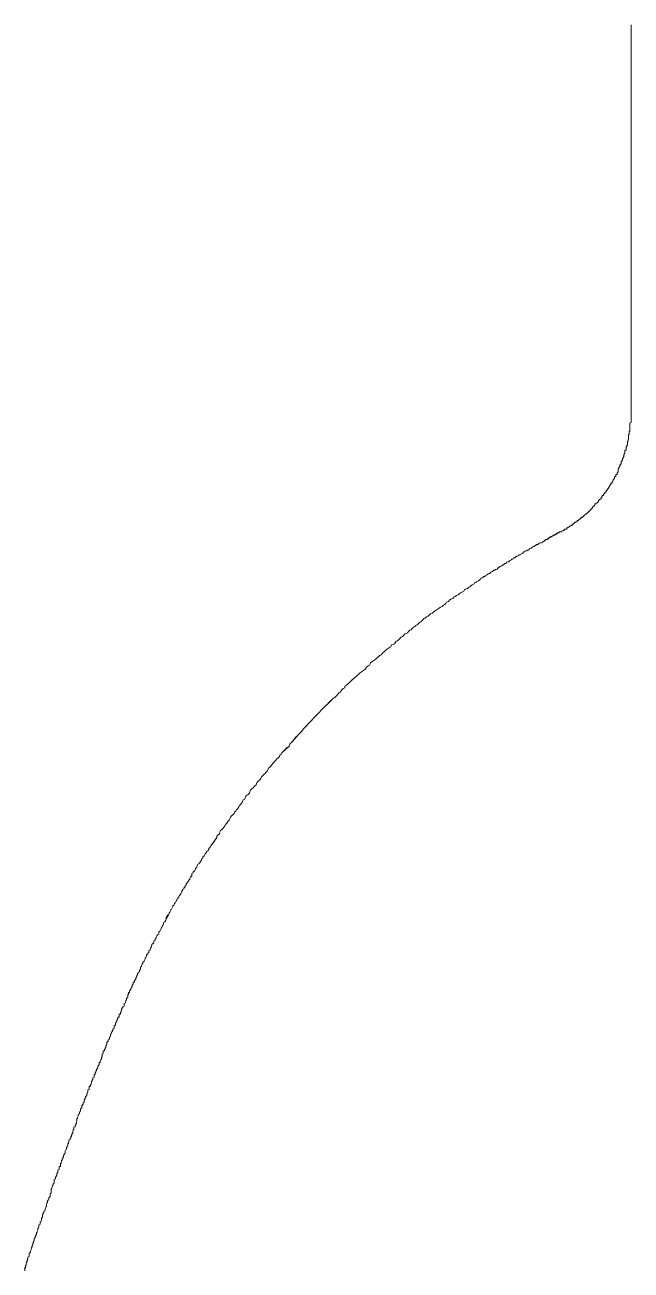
# Model space of a CAD drawing. Header units: millimetres. Extents: x 5194 to 16594, y 329 to 7592.
# Drawn here: x 10756.64 to 10778.9, y 3994.46 to 4040.18 of the extents above; entities that cross this region are included whole.
import ezdxf

# ---------------------------------------------------------------- set-up
doc = ezdxf.new("R2010")
doc.units = ezdxf.units.MM
doc.header["$MEASUREMENT"] = 0
doc.layers.add('PDF_Geometry', color=7, linetype='Continuous', true_color=0x231f20)

msp = doc.modelspace()

# ---------------------------------------------------------------- linework, layer by layer
at = {"layer": 'PDF_Geometry', "color": 0, "lineweight": 9}
for p, q in [((10778.898, 4025.941), (10778.898, 4040.177)), ((10778.898, 4025.918), (10778.898, 4025.941)), ((10778.853, 4025.244), (10778.83, 4025.244)), ((10778.83, 4025.244), (10778.83, 4025.221)), ((10778.83, 4025.221), (10778.83, 4025.199)), ((10778.83, 4025.199), (10778.83, 4025.176)), ((10778.898, 4025.581), (10778.853, 4025.559)), ((10778.853, 4025.559), (10778.853, 4025.536)), ((10778.853, 4025.266), (10778.853, 4025.244)), ((10778.898, 4025.604), (10778.898, 4025.581)), ((10778.763, 4024.749), (10778.74, 4024.749)), ((10778.74, 4024.749), (10778.74, 4024.726)), ((10778.785, 4024.906), (10778.763, 4024.884)), ((10778.763, 4024.884), (10778.763, 4024.861)), ((10778.763, 4024.861), (10778.763, 4024.839)), ((10778.763, 4024.839), (10778.763, 4024.816)), ((10778.763, 4024.816), (10778.763, 4024.794)), ((10778.763, 4024.794), (10778.763, 4024.771)), ((10778.763, 4024.771), (10778.763, 4024.749)), ((10778.808, 4024.951), (10778.785, 4024.951)), ((10778.785, 4024.951), (10778.785, 4024.929)), ((10778.785, 4024.929), (10778.785, 4024.906)), ((10778.83, 4025.154), (10778.808, 4025.131)), ((10778.808, 4025.131), (10778.808, 4025.109)), ((10778.808, 4025.109), (10778.808, 4025.086)), ((10778.808, 4025.086), (10778.808, 4025.064)), ((10778.808, 4025.064), (10778.808, 4025.041)), ((10778.808, 4025.041), (10778.808, 4025.019)), ((10778.808, 4025.019), (10778.808, 4024.996)), ((10778.808, 4024.996), (10778.808, 4024.974)), ((10778.808, 4024.974), (10778.808, 4024.951)), ((10778.83, 4025.176), (10778.83, 4025.154)), ((10778.628, 4024.322), (10778.605, 4024.322)), ((10778.605, 4024.322), (10778.605, 4024.299)), ((10778.605, 4024.299), (10778.605, 4024.277)), ((10778.65, 4024.412), (10778.628, 4024.412)), ((10778.628, 4024.412), (10778.628, 4024.389)), ((10778.628, 4024.389), (10778.628, 4024.367)), ((10778.628, 4024.367), (10778.628, 4024.344)), ((10778.628, 4024.344), (10778.628, 4024.322)), ((10778.673, 4024.457), (10778.65, 4024.457)), ((10778.65, 4024.457), (10778.65, 4024.434)), ((10778.65, 4024.434), (10778.65, 4024.412)), ((10778.718, 4024.569), (10778.673, 4024.569)), ((10778.673, 4024.569), (10778.673, 4024.547)), ((10778.673, 4024.547), (10778.673, 4024.524)), ((10778.673, 4024.524), (10778.673, 4024.502)), ((10778.673, 4024.502), (10778.673, 4024.479)), ((10778.673, 4024.479), (10778.673, 4024.457)), ((10778.74, 4024.681), (10778.718, 4024.681)), ((10778.718, 4024.681), (10778.718, 4024.659)), ((10778.718, 4024.659), (10778.718, 4024.637)), ((10778.718, 4024.637), (10778.718, 4024.614)), ((10778.718, 4024.614), (10778.718, 4024.592)), ((10778.718, 4024.592), (10778.718, 4024.569)), ((10778.74, 4024.726), (10778.74, 4024.704)), ((10778.74, 4024.704), (10778.74, 4024.681)), ((10778.448, 4023.894), (10778.425, 4023.872)), ((10778.425, 4023.872), (10778.425, 4023.849)), ((10778.425, 4023.849), (10778.425, 4023.827)), ((10778.47, 4023.939), (10778.448, 4023.939)), ((10778.448, 4023.939), (10778.448, 4023.917)), ((10778.448, 4023.917), (10778.448, 4023.894)), ((10778.493, 4023.984), (10778.47, 4023.984)), ((10778.47, 4023.984), (10778.47, 4023.962)), ((10778.47, 4023.962), (10778.47, 4023.939)), ((10778.538, 4024.052), (10778.493, 4024.052)), ((10778.493, 4024.052), (10778.493, 4024.029)), ((10778.493, 4024.029), (10778.493, 4024.007)), ((10778.493, 4024.007), (10778.493, 4023.984)), ((10778.56, 4024.142), (10778.538, 4024.142)), ((10778.538, 4024.142), (10778.538, 4024.119)), ((10778.538, 4024.119), (10778.538, 4024.097)), ((10778.538, 4024.097), (10778.538, 4024.074)), ((10778.538, 4024.074), (10778.538, 4024.052)), ((10778.583, 4024.187), (10778.56, 4024.187)), ((10778.56, 4024.187), (10778.56, 4024.164)), ((10778.56, 4024.164), (10778.56, 4024.142)), ((10778.605, 4024.254), (10778.583, 4024.254)), ((10778.583, 4024.254), (10778.583, 4024.232)), ((10778.583, 4024.232), (10778.583, 4024.209)), ((10778.583, 4024.209), (10778.583, 4024.187)), ((10778.605, 4024.277), (10778.605, 4024.254)), ((10778.223, 4023.422), (10778.2, 4023.4)), ((10778.2, 4023.4), (10778.2, 4023.377)), ((10778.2, 4023.377), (10778.2, 4023.355)), ((10778.245, 4023.445), (10778.223, 4023.445)), ((10778.223, 4023.445), (10778.223, 4023.422)), ((10778.268, 4023.49), (10778.245, 4023.49)), ((10778.245, 4023.49), (10778.245, 4023.467)), ((10778.245, 4023.467), (10778.245, 4023.445)), ((10778.29, 4023.512), (10778.268, 4023.512)), ((10778.268, 4023.512), (10778.268, 4023.49)), ((10778.313, 4023.58), (10778.29, 4023.58)), ((10778.29, 4023.58), (10778.29, 4023.557)), ((10778.29, 4023.557), (10778.29, 4023.535)), ((10778.29, 4023.535), (10778.29, 4023.512)), ((10778.335, 4023.602), (10778.313, 4023.602)), ((10778.313, 4023.602), (10778.313, 4023.58)), ((10778.38, 4023.669), (10778.335, 4023.669)), ((10778.335, 4023.669), (10778.335, 4023.647)), ((10778.335, 4023.647), (10778.335, 4023.624)), ((10778.335, 4023.624), (10778.335, 4023.602)), ((10778.403, 4023.737), (10778.38, 4023.714)), ((10778.38, 4023.714), (10778.38, 4023.692)), ((10778.38, 4023.692), (10778.38, 4023.669)), ((10778.425, 4023.759), (10778.403, 4023.759)), ((10778.403, 4023.759), (10778.403, 4023.737)), ((10778.425, 4023.827), (10778.425, 4023.804)), ((10778.425, 4023.804), (10778.425, 4023.782)), ((10778.425, 4023.782), (10778.425, 4023.759)), ((10777.908, 4022.95), (10777.886, 4022.95)), ((10777.886, 4022.95), (10777.886, 4022.927)), ((10777.886, 4022.927), (10777.886, 4022.905)), ((10777.931, 4022.972), (10777.908, 4022.972)), ((10777.908, 4022.972), (10777.908, 4022.95)), ((10777.976, 4023.017), (10777.931, 4023.017)), ((10777.931, 4023.017), (10777.931, 4022.995)), ((10777.931, 4022.995), (10777.931, 4022.972)), ((10778.021, 4023.085), (10777.976, 4023.085)), ((10777.976, 4023.085), (10777.976, 4023.062)), ((10777.976, 4023.062), (10777.976, 4023.04)), ((10777.976, 4023.04), (10777.976, 4023.017)), ((10778.043, 4023.13), (10778.021, 4023.13)), ((10778.021, 4023.13), (10778.021, 4023.107)), ((10778.021, 4023.107), (10778.021, 4023.085)), ((10778.066, 4023.152), (10778.043, 4023.152)), ((10778.043, 4023.152), (10778.043, 4023.13)), ((10778.088, 4023.22), (10778.066, 4023.197)), ((10778.066, 4023.197), (10778.066, 4023.175)), ((10778.066, 4023.175), (10778.066, 4023.152)), ((10778.11, 4023.22), (10778.088, 4023.22)), ((10778.133, 4023.265), (10778.11, 4023.265)), ((10778.11, 4023.265), (10778.11, 4023.242)), ((10778.11, 4023.242), (10778.11, 4023.22)), ((10778.155, 4023.287), (10778.133, 4023.287)), ((10778.133, 4023.287), (10778.133, 4023.265)), ((10778.2, 4023.355), (10778.155, 4023.355)), ((10778.155, 4023.355), (10778.155, 4023.332)), ((10778.155, 4023.332), (10778.155, 4023.31)), ((10778.155, 4023.31), (10778.155, 4023.287)), ((10777.503, 4022.478), (10777.481, 4022.478)), ((10777.481, 4022.478), (10777.481, 4022.455)), ((10777.526, 4022.5), (10777.503, 4022.5)), ((10777.503, 4022.5), (10777.503, 4022.478)), ((10777.548, 4022.523), (10777.526, 4022.523)), ((10777.526, 4022.523), (10777.526, 4022.5)), ((10777.571, 4022.545), (10777.548, 4022.545)), ((10777.548, 4022.545), (10777.548, 4022.523)), ((10777.616, 4022.59), (10777.571, 4022.59)), ((10777.571, 4022.59), (10777.571, 4022.567)), ((10777.571, 4022.567), (10777.571, 4022.545)), ((10777.638, 4022.635), (10777.616, 4022.612)), ((10777.616, 4022.612), (10777.616, 4022.59)), ((10777.661, 4022.635), (10777.638, 4022.635)), ((10777.683, 4022.657), (10777.661, 4022.657)), ((10777.661, 4022.657), (10777.661, 4022.635)), ((10777.706, 4022.68), (10777.683, 4022.68)), ((10777.683, 4022.68), (10777.683, 4022.657)), ((10777.728, 4022.725), (10777.706, 4022.725)), ((10777.706, 4022.725), (10777.706, 4022.702)), ((10777.706, 4022.702), (10777.706, 4022.68)), ((10777.751, 4022.747), (10777.728, 4022.747)), ((10777.728, 4022.747), (10777.728, 4022.725)), ((10777.796, 4022.77), (10777.751, 4022.77)), ((10777.751, 4022.77), (10777.751, 4022.747)), ((10777.841, 4022.837), (10777.796, 4022.837)), ((10777.796, 4022.837), (10777.796, 4022.815)), ((10777.796, 4022.815), (10777.796, 4022.792)), ((10777.796, 4022.792), (10777.796, 4022.77)), ((10777.863, 4022.905), (10777.841, 4022.905)), ((10777.841, 4022.905), (10777.841, 4022.882)), ((10777.841, 4022.882), (10777.841, 4022.86)), ((10777.841, 4022.86), (10777.841, 4022.837)), ((10777.886, 4022.905), (10777.863, 4022.905)), ((10776.986, 4022.005), (10776.964, 4022.005)), ((10776.964, 4022.005), (10776.964, 4021.983)), ((10777.009, 4022.028), (10776.986, 4022.028)), ((10776.986, 4022.028), (10776.986, 4022.005)), ((10777.031, 4022.028), (10777.009, 4022.028)), ((10777.053, 4022.05), (10777.031, 4022.05)), ((10777.031, 4022.05), (10777.031, 4022.028)), ((10777.098, 4022.095), (10777.053, 4022.095)), ((10777.053, 4022.095), (10777.053, 4022.073)), ((10777.053, 4022.073), (10777.053, 4022.05)), ((10777.121, 4022.118), (10777.098, 4022.095)), ((10777.143, 4022.118), (10777.121, 4022.118)), ((10777.166, 4022.14), (10777.143, 4022.14)), ((10777.143, 4022.14), (10777.143, 4022.118)), ((10777.188, 4022.163), (10777.166, 4022.163)), ((10777.166, 4022.163), (10777.166, 4022.14)), ((10777.211, 4022.185), (10777.188, 4022.185)), ((10777.188, 4022.185), (10777.188, 4022.163)), ((10777.233, 4022.208), (10777.211, 4022.185)), ((10777.278, 4022.23), (10777.233, 4022.23)), ((10777.233, 4022.23), (10777.233, 4022.208)), ((10777.301, 4022.253), (10777.278, 4022.253)), ((10777.278, 4022.253), (10777.278, 4022.23)), ((10777.323, 4022.275), (10777.301, 4022.275)), ((10777.301, 4022.275), (10777.301, 4022.253)), ((10777.346, 4022.298), (10777.323, 4022.298)), ((10777.323, 4022.298), (10777.323, 4022.275)), ((10777.368, 4022.32), (10777.346, 4022.32)), ((10777.346, 4022.32), (10777.346, 4022.298)), ((10777.391, 4022.343), (10777.368, 4022.343)), ((10777.368, 4022.343), (10777.368, 4022.32)), ((10777.413, 4022.365), (10777.391, 4022.365)), ((10777.391, 4022.365), (10777.391, 4022.343)), ((10777.458, 4022.41), (10777.413, 4022.41)), ((10777.413, 4022.41), (10777.413, 4022.388)), ((10777.413, 4022.388), (10777.413, 4022.365)), ((10777.481, 4022.433), (10777.458, 4022.433)), ((10777.458, 4022.433), (10777.458, 4022.41)), ((10777.481, 4022.455), (10777.481, 4022.433)), ((10776.26, 4021.549), (10776.215, 4021.526)), ((10776.26, 4021.549), (10776.26, 4021.571)), ((10776.26, 4021.571), (10776.282, 4021.571)), ((10776.305, 4021.571), (10776.26, 4021.571)), ((10776.26, 4021.571), (10776.26, 4021.549)), ((10776.26, 4021.526), (10776.26, 4021.549)), ((10776.282, 4021.571), (10776.305, 4021.571)), ((10776.305, 4021.571), (10776.35, 4021.571)), ((10776.35, 4021.571), (10776.305, 4021.571)), ((10776.379, 4021.6), (10776.356, 4021.6)), ((10776.401, 4021.6), (10776.379, 4021.6)), ((10776.424, 4021.623), (10776.401, 4021.623)), ((10776.401, 4021.623), (10776.401, 4021.6)), ((10776.446, 4021.623), (10776.424, 4021.623)), ((10776.469, 4021.668), (10776.446, 4021.668)), ((10776.446, 4021.668), (10776.446, 4021.645)), ((10776.446, 4021.645), (10776.446, 4021.623)), ((10776.491, 4021.668), (10776.469, 4021.668)), ((10776.536, 4021.668), (10776.491, 4021.668)), ((10776.559, 4021.713), (10776.536, 4021.713)), ((10776.536, 4021.713), (10776.536, 4021.69)), ((10776.536, 4021.69), (10776.536, 4021.668)), ((10776.581, 4021.735), (10776.559, 4021.713)), ((10776.604, 4021.735), (10776.581, 4021.735)), ((10776.626, 4021.735), (10776.604, 4021.735)), ((10776.649, 4021.758), (10776.626, 4021.758)), ((10776.626, 4021.758), (10776.626, 4021.735)), ((10776.694, 4021.78), (10776.649, 4021.78)), ((10776.649, 4021.78), (10776.649, 4021.758)), ((10776.739, 4021.803), (10776.694, 4021.803)), ((10776.694, 4021.803), (10776.694, 4021.78)), ((10776.761, 4021.848), (10776.739, 4021.848)), ((10776.739, 4021.848), (10776.739, 4021.825)), ((10776.739, 4021.825), (10776.739, 4021.803)), ((10776.784, 4021.848), (10776.761, 4021.848)), ((10776.806, 4021.87), (10776.784, 4021.87)), ((10776.784, 4021.87), (10776.784, 4021.848)), ((10776.829, 4021.893), (10776.806, 4021.893)), ((10776.806, 4021.893), (10776.806, 4021.87)), ((10776.851, 4021.915), (10776.829, 4021.915)), ((10776.829, 4021.915), (10776.829, 4021.893)), ((10776.874, 4021.915), (10776.851, 4021.915)), ((10776.919, 4021.938), (10776.874, 4021.938)), ((10776.874, 4021.938), (10776.874, 4021.915)), ((10776.941, 4021.983), (10776.919, 4021.983)), ((10776.919, 4021.983), (10776.919, 4021.96)), ((10776.919, 4021.96), (10776.919, 4021.938)), ((10776.964, 4021.983), (10776.941, 4021.983)), ((10775.473, 4021.099), (10775.428, 4021.099)), ((10775.428, 4021.099), (10775.428, 4021.077)), ((10775.495, 4021.122), (10775.473, 4021.099)), ((10775.518, 4021.144), (10775.495, 4021.122)), ((10775.563, 4021.167), (10775.518, 4021.144)), ((10775.608, 4021.167), (10775.563, 4021.167)), ((10775.652, 4021.189), (10775.608, 4021.167)), ((10775.697, 4021.212), (10775.652, 4021.212)), ((10775.652, 4021.212), (10775.652, 4021.189)), ((10775.72, 4021.234), (10775.697, 4021.212)), ((10775.742, 4021.257), (10775.72, 4021.234)), ((10775.765, 4021.279), (10775.742, 4021.257)), ((10775.787, 4021.279), (10775.765, 4021.279)), ((10775.832, 4021.302), (10775.787, 4021.279)), ((10775.787, 4021.279), (10775.832, 4021.279)), ((10775.855, 4021.324), (10775.832, 4021.302)), ((10775.832, 4021.279), (10775.832, 4021.302)), ((10775.832, 4021.302), (10775.855, 4021.302)), ((10775.877, 4021.347), (10775.855, 4021.324)), ((10775.855, 4021.302), (10775.855, 4021.324)), ((10775.855, 4021.324), (10775.877, 4021.324)), ((10775.877, 4021.324), (10775.877, 4021.347)), ((10775.877, 4021.347), (10775.9, 4021.347)), ((10775.9, 4021.347), (10775.877, 4021.347)), ((10775.9, 4021.347), (10775.9, 4021.369)), ((10775.9, 4021.369), (10775.922, 4021.369)), ((10775.945, 4021.369), (10775.9, 4021.347)), ((10775.922, 4021.369), (10775.945, 4021.369)), ((10775.945, 4021.369), (10775.945, 4021.392)), ((10775.945, 4021.392), (10775.99, 4021.392)), ((10775.99, 4021.392), (10775.945, 4021.369)), ((10775.99, 4021.392), (10776.012, 4021.414)), ((10776.035, 4021.414), (10775.99, 4021.392)), ((10776.012, 4021.414), (10776.035, 4021.414)), ((10776.035, 4021.414), (10776.035, 4021.437)), ((10776.035, 4021.437), (10776.057, 4021.437)), ((10776.057, 4021.437), (10776.035, 4021.414)), ((10776.057, 4021.437), (10776.057, 4021.459)), ((10776.057, 4021.459), (10776.08, 4021.459)), ((10776.08, 4021.459), (10776.057, 4021.437)), ((10776.08, 4021.459), (10776.102, 4021.459)), ((10776.102, 4021.459), (10776.08, 4021.459)), ((10776.125, 4021.481), (10776.102, 4021.459)), ((10776.102, 4021.459), (10776.125, 4021.459)), ((10776.17, 4021.504), (10776.125, 4021.481)), ((10776.125, 4021.459), (10776.125, 4021.481)), ((10776.125, 4021.481), (10776.17, 4021.481)), ((10776.192, 4021.526), (10776.17, 4021.504)), ((10776.17, 4021.481), (10776.17, 4021.504)), ((10776.17, 4021.504), (10776.192, 4021.504)), ((10776.192, 4021.504), (10776.192, 4021.526)), ((10776.192, 4021.526), (10776.215, 4021.526)), ((10776.215, 4021.526), (10776.192, 4021.526)), ((10776.215, 4021.526), (10776.237, 4021.526)), ((10776.237, 4021.526), (10776.26, 4021.526)), ((10774.618, 4020.627), (10774.595, 4020.604)), ((10774.64, 4020.627), (10774.618, 4020.627)), ((10774.663, 4020.649), (10774.64, 4020.627)), ((10774.685, 4020.672), (10774.663, 4020.649)), ((10774.73, 4020.672), (10774.685, 4020.672)), ((10774.775, 4020.694), (10774.73, 4020.672)), ((10774.82, 4020.717), (10774.775, 4020.717)), ((10774.775, 4020.717), (10774.775, 4020.694)), ((10774.843, 4020.739), (10774.82, 4020.717)), ((10774.865, 4020.762), (10774.843, 4020.739)), ((10774.91, 4020.784), (10774.865, 4020.762)), ((10774.933, 4020.784), (10774.91, 4020.784)), ((10774.955, 4020.829), (10774.933, 4020.807)), ((10774.933, 4020.807), (10774.933, 4020.784)), ((10774.978, 4020.829), (10774.955, 4020.829)), ((10775, 4020.852), (10774.978, 4020.829)), ((10775.023, 4020.874), (10775, 4020.852)), ((10775.068, 4020.874), (10775.023, 4020.874)), ((10775.09, 4020.897), (10775.068, 4020.874)), ((10775.113, 4020.897), (10775.09, 4020.897)), ((10775.158, 4020.919), (10775.113, 4020.897)), ((10775.203, 4020.964), (10775.158, 4020.942)), ((10775.158, 4020.942), (10775.158, 4020.919)), ((10775.248, 4020.964), (10775.203, 4020.964)), ((10775.293, 4021.009), (10775.248, 4020.987)), ((10775.248, 4020.987), (10775.248, 4020.964)), ((10775.315, 4021.032), (10775.293, 4021.009)), ((10775.338, 4021.032), (10775.315, 4021.032)), ((10775.36, 4021.054), (10775.338, 4021.032)), ((10775.383, 4021.077), (10775.36, 4021.054)), ((10775.428, 4021.077), (10775.383, 4021.077)), ((10773.921, 4020.177), (10773.898, 4020.155)), ((10773.943, 4020.177), (10773.921, 4020.177)), ((10773.988, 4020.2), (10773.943, 4020.177)), ((10774.011, 4020.245), (10773.988, 4020.222)), ((10773.988, 4020.222), (10773.988, 4020.2)), ((10774.033, 4020.245), (10774.011, 4020.245)), ((10774.056, 4020.267), (10774.033, 4020.245)), ((10774.078, 4020.29), (10774.056, 4020.267)), ((10774.101, 4020.29), (10774.078, 4020.29)), ((10774.146, 4020.312), (10774.101, 4020.29)), ((10774.168, 4020.335), (10774.146, 4020.312)), ((10774.191, 4020.357), (10774.168, 4020.335)), ((10774.213, 4020.357), (10774.191, 4020.357)), ((10774.236, 4020.38), (10774.213, 4020.357)), ((10774.258, 4020.402), (10774.236, 4020.38)), ((10774.281, 4020.402), (10774.258, 4020.402)), ((10774.326, 4020.424), (10774.281, 4020.402)), ((10774.371, 4020.469), (10774.326, 4020.447)), ((10774.326, 4020.447), (10774.326, 4020.424)), ((10774.416, 4020.469), (10774.371, 4020.469)), ((10774.461, 4020.514), (10774.416, 4020.492)), ((10774.416, 4020.492), (10774.416, 4020.469)), ((10774.506, 4020.537), (10774.461, 4020.514)), ((10774.551, 4020.559), (10774.506, 4020.559)), ((10774.506, 4020.559), (10774.506, 4020.537)), ((10774.573, 4020.582), (10774.551, 4020.559)), ((10774.595, 4020.604), (10774.573, 4020.582)), ((10773.224, 4019.727), (10773.179, 4019.705)), ((10773.269, 4019.75), (10773.224, 4019.727)), ((10773.291, 4019.772), (10773.269, 4019.75)), ((10773.314, 4019.795), (10773.291, 4019.772)), ((10773.336, 4019.795), (10773.314, 4019.795)), ((10773.359, 4019.817), (10773.336, 4019.795)), ((10773.381, 4019.862), (10773.359, 4019.817)), ((10773.404, 4019.862), (10773.381, 4019.862)), ((10773.449, 4019.885), (10773.404, 4019.862)), ((10773.471, 4019.907), (10773.449, 4019.885)), ((10773.494, 4019.93), (10773.471, 4019.907)), ((10773.539, 4019.93), (10773.494, 4019.93)), ((10773.583, 4019.975), (10773.539, 4019.952)), ((10773.539, 4019.952), (10773.539, 4019.93)), ((10773.628, 4019.997), (10773.583, 4019.975)), ((10773.651, 4020.02), (10773.628, 4019.997)), ((10773.673, 4020.042), (10773.651, 4020.02)), ((10773.718, 4020.042), (10773.673, 4020.042)), ((10773.741, 4020.087), (10773.718, 4020.065)), ((10773.718, 4020.065), (10773.718, 4020.042)), ((10773.763, 4020.087), (10773.741, 4020.087)), ((10773.808, 4020.11), (10773.763, 4020.087)), ((10773.831, 4020.132), (10773.808, 4020.11)), ((10773.853, 4020.155), (10773.831, 4020.132)), ((10773.876, 4020.155), (10773.853, 4020.155)), ((10773.898, 4020.155), (10773.876, 4020.155)), ((10772.594, 4019.3), (10772.549, 4019.255)), ((10772.639, 4019.323), (10772.594, 4019.3)), ((10772.706, 4019.368), (10772.639, 4019.323)), ((10772.751, 4019.39), (10772.706, 4019.368)), ((10772.774, 4019.435), (10772.751, 4019.39)), ((10772.819, 4019.457), (10772.774, 4019.435)), ((10772.886, 4019.48), (10772.819, 4019.457)), ((10772.931, 4019.525), (10772.886, 4019.48)), ((10772.976, 4019.547), (10772.931, 4019.525)), ((10773.021, 4019.592), (10772.976, 4019.547)), ((10773.066, 4019.615), (10773.021, 4019.592)), ((10773.089, 4019.637), (10773.066, 4019.615)), ((10773.134, 4019.66), (10773.089, 4019.637)), ((10773.156, 4019.705), (10773.134, 4019.66)), ((10773.179, 4019.705), (10773.156, 4019.705)), ((10771.897, 4018.805), (10771.852, 4018.76)), ((10771.964, 4018.828), (10771.897, 4018.805)), ((10772.009, 4018.873), (10771.964, 4018.828)), ((10772.054, 4018.895), (10772.009, 4018.873)), ((10772.099, 4018.94), (10772.054, 4018.895)), ((10772.122, 4018.985), (10772.099, 4018.94)), ((10772.189, 4019.008), (10772.122, 4018.985)), ((10772.234, 4019.053), (10772.189, 4019.008)), ((10772.279, 4019.098), (10772.234, 4019.053)), ((10772.347, 4019.12), (10772.279, 4019.098)), ((10772.392, 4019.165), (10772.347, 4019.12)), ((10772.437, 4019.188), (10772.392, 4019.165)), ((10772.482, 4019.233), (10772.437, 4019.188)), ((10772.549, 4019.255), (10772.482, 4019.233)), ((10771.29, 4018.378), (10771.245, 4018.333)), ((10771.335, 4018.4), (10771.29, 4018.378)), ((10771.38, 4018.445), (10771.335, 4018.4)), ((10771.447, 4018.468), (10771.38, 4018.445)), ((10771.492, 4018.513), (10771.447, 4018.468)), ((10771.537, 4018.558), (10771.492, 4018.513)), ((10771.604, 4018.58), (10771.537, 4018.558)), ((10771.649, 4018.625), (10771.604, 4018.58)), ((10771.694, 4018.67), (10771.649, 4018.625)), ((10771.739, 4018.693), (10771.694, 4018.67)), ((10771.807, 4018.738), (10771.739, 4018.693)), ((10771.852, 4018.76), (10771.807, 4018.738)), ((10770.727, 4017.906), (10770.682, 4017.861)), ((10770.772, 4017.951), (10770.727, 4017.906)), ((10770.817, 4017.973), (10770.772, 4017.951)), ((10770.862, 4018.018), (10770.817, 4017.973)), ((10770.907, 4018.063), (10770.862, 4018.018)), ((10770.952, 4018.086), (10770.907, 4018.063)), ((10770.997, 4018.131), (10770.952, 4018.086)), ((10771.042, 4018.153), (10770.997, 4018.131)), ((10771.087, 4018.198), (10771.042, 4018.153)), ((10771.132, 4018.243), (10771.087, 4018.198)), ((10771.177, 4018.266), (10771.132, 4018.243)), ((10771.2, 4018.288), (10771.177, 4018.266)), ((10771.245, 4018.333), (10771.2, 4018.288)), ((10770.165, 4017.433), (10770.098, 4017.411)), ((10770.21, 4017.456), (10770.165, 4017.433)), ((10770.255, 4017.523), (10770.21, 4017.456)), ((10770.323, 4017.568), (10770.255, 4017.546)), ((10770.255, 4017.546), (10770.255, 4017.523)), ((10770.368, 4017.613), (10770.323, 4017.568)), ((10770.413, 4017.658), (10770.368, 4017.613)), ((10770.457, 4017.703), (10770.413, 4017.658)), ((10770.502, 4017.726), (10770.457, 4017.703)), ((10770.547, 4017.771), (10770.502, 4017.726)), ((10770.592, 4017.816), (10770.547, 4017.771)), ((10770.637, 4017.838), (10770.592, 4017.816)), ((10770.682, 4017.861), (10770.637, 4017.838)), ((10769.67, 4017.029), (10769.625, 4016.984)), ((10769.715, 4017.051), (10769.67, 4017.029)), ((10770.03, 4017.321), (10769.985, 4017.298)), ((10770.075, 4017.343), (10770.03, 4017.321)), ((10770.098, 4017.411), (10770.075, 4017.343)), ((10769.243, 4016.646), (10769.176, 4016.601)), ((10769.288, 4016.669), (10769.243, 4016.646)), ((10769.311, 4016.714), (10769.288, 4016.669)), ((10769.333, 4016.759), (10769.311, 4016.714)), ((10768.883, 4016.331), (10768.838, 4016.286)), ((10768.928, 4016.376), (10768.883, 4016.331)), ((10768.141, 4015.612), (10768.074, 4015.544)), ((10768.164, 4015.657), (10768.141, 4015.612)), ((10768.209, 4015.679), (10768.164, 4015.657)), ((10768.254, 4015.724), (10768.209, 4015.679)), ((10768.276, 4015.769), (10768.254, 4015.724)), ((10768.321, 4015.814), (10768.276, 4015.769)), ((10768.388, 4015.837), (10768.321, 4015.814)), ((10768.433, 4015.927), (10768.388, 4015.904)), ((10768.388, 4015.904), (10768.388, 4015.837)), ((10768.478, 4015.972), (10768.433, 4015.927)), ((10768.523, 4015.994), (10768.478, 4015.972)), ((10767.961, 4015.454), (10767.916, 4015.409)), ((10768.006, 4015.477), (10767.961, 4015.454)), ((10768.051, 4015.522), (10768.006, 4015.477)), ((10768.074, 4015.544), (10768.051, 4015.522)), ((10766.387, 4013.813), (10766.364, 4013.768)), ((10766.432, 4013.835), (10766.387, 4013.813)), ((10765.982, 4013.318), (10765.937, 4013.273)), ((10766.005, 4013.363), (10765.982, 4013.318)), ((10766.05, 4013.408), (10766.005, 4013.363)), ((10766.072, 4013.453), (10766.05, 4013.408)), ((10766.342, 4013.7), (10766.072, 4013.453)), ((10766.364, 4013.768), (10766.342, 4013.7)), ((10765.577, 4012.891), (10765.555, 4012.823)), ((10765.622, 4012.913), (10765.577, 4012.891)), ((10765.667, 4012.958), (10765.622, 4012.913)), ((10765.69, 4013.003), (10765.667, 4012.958)), ((10765.757, 4013.071), (10765.69, 4013.003)), ((10765.78, 4013.093), (10765.757, 4013.071)), ((10765.802, 4013.138), (10765.78, 4013.093)), ((10765.847, 4013.183), (10765.802, 4013.138)), ((10765.892, 4013.228), (10765.847, 4013.183)), ((10765.937, 4013.273), (10765.892, 4013.228)), ((10765.24, 4012.441), (10765.195, 4012.396)), ((10765.262, 4012.463), (10765.24, 4012.441)), ((10765.307, 4012.508), (10765.262, 4012.463)), ((10765.33, 4012.576), (10765.307, 4012.508)), ((10765.375, 4012.621), (10765.33, 4012.576)), ((10765.42, 4012.666), (10765.375, 4012.621)), ((10765.465, 4012.688), (10765.42, 4012.666)), ((10765.487, 4012.733), (10765.465, 4012.688)), ((10765.532, 4012.778), (10765.487, 4012.733)), ((10765.555, 4012.823), (10765.532, 4012.778)), ((10764.88, 4011.969), (10764.835, 4011.924)), ((10764.903, 4012.036), (10764.88, 4011.969)), ((10764.925, 4012.081), (10764.903, 4012.036)), ((10764.97, 4012.126), (10764.925, 4012.081)), ((10765.015, 4012.171), (10764.97, 4012.126)), ((10765.06, 4012.216), (10765.015, 4012.171)), ((10765.083, 4012.238), (10765.06, 4012.216)), ((10765.128, 4012.283), (10765.083, 4012.238)), ((10765.15, 4012.351), (10765.128, 4012.283)), ((10765.195, 4012.396), (10765.15, 4012.351)), ((10764.52, 4011.519), (10764.498, 4011.474)), ((10764.565, 4011.564), (10764.52, 4011.519)), ((10764.588, 4011.609), (10764.565, 4011.564)), ((10764.633, 4011.654), (10764.588, 4011.609)), ((10764.655, 4011.721), (10764.633, 4011.654)), ((10764.7, 4011.744), (10764.655, 4011.721)), ((10764.723, 4011.789), (10764.7, 4011.744)), ((10764.745, 4011.856), (10764.723, 4011.789)), ((10764.79, 4011.901), (10764.745, 4011.856)), ((10764.835, 4011.924), (10764.79, 4011.901)), ((10764.16, 4011.046), (10764.138, 4010.979)), ((10764.183, 4011.091), (10764.16, 4011.046)), ((10764.228, 4011.136), (10764.183, 4011.091)), ((10764.273, 4011.181), (10764.228, 4011.136)), ((10764.318, 4011.226), (10764.273, 4011.181)), ((10764.34, 4011.271), (10764.318, 4011.226)), ((10764.385, 4011.316), (10764.34, 4011.271)), ((10764.408, 4011.361), (10764.385, 4011.316)), ((10764.453, 4011.406), (10764.408, 4011.361)), ((10764.498, 4011.474), (10764.453, 4011.406)), ((10763.823, 4010.597), (10763.801, 4010.552)), ((10763.868, 4010.642), (10763.823, 4010.597)), ((10763.913, 4010.687), (10763.868, 4010.642)), ((10763.958, 4010.732), (10763.913, 4010.687)), ((10763.981, 4010.777), (10763.958, 4010.732)), ((10764.003, 4010.822), (10763.981, 4010.777)), ((10764.048, 4010.867), (10764.003, 4010.822)), ((10764.093, 4010.934), (10764.048, 4010.867)), ((10764.138, 4010.979), (10764.093, 4010.934)), ((10763.666, 4010.304), (10763.463, 4010.034)), ((10763.688, 4010.349), (10763.666, 4010.304)), ((10763.733, 4010.439), (10763.688, 4010.394)), ((10763.688, 4010.394), (10763.688, 4010.349)), ((10763.778, 4010.484), (10763.733, 4010.439)), ((10763.801, 4010.552), (10763.778, 4010.484)), ((10763.216, 4009.675), (10763.171, 4009.63)), ((10763.238, 4009.697), (10763.216, 4009.675)), ((10763.261, 4009.742), (10763.238, 4009.697)), ((10763.306, 4009.787), (10763.261, 4009.742)), ((10763.351, 4009.855), (10763.306, 4009.832)), ((10763.306, 4009.832), (10763.306, 4009.787)), ((10763.396, 4009.9), (10763.351, 4009.855)), ((10763.441, 4009.989), (10763.396, 4009.945)), ((10763.396, 4009.945), (10763.396, 4009.9)), ((10763.463, 4010.034), (10763.441, 4009.989)), ((10762.946, 4009.247), (10762.901, 4009.202)), ((10762.901, 4009.202), (10762.901, 4009.18)), ((10762.969, 4009.315), (10762.946, 4009.27)), ((10762.946, 4009.27), (10762.946, 4009.247)), ((10762.991, 4009.36), (10762.969, 4009.315)), ((10763.036, 4009.382), (10762.991, 4009.36)), ((10763.081, 4009.45), (10763.036, 4009.405)), ((10763.036, 4009.405), (10763.036, 4009.382)), ((10763.126, 4009.495), (10763.081, 4009.472)), ((10763.081, 4009.472), (10763.081, 4009.45)), ((10763.171, 4009.585), (10763.126, 4009.562)), ((10763.126, 4009.562), (10763.126, 4009.495)), ((10763.171, 4009.63), (10763.171, 4009.585)), ((10762.654, 4008.753), (10762.609, 4008.708)), ((10762.699, 4008.82), (10762.654, 4008.775)), ((10762.654, 4008.775), (10762.654, 4008.753)), ((10762.721, 4008.888), (10762.699, 4008.843)), ((10762.699, 4008.843), (10762.699, 4008.82)), ((10762.744, 4008.91), (10762.721, 4008.888)), ((10762.766, 4008.932), (10762.744, 4008.91)), ((10762.811, 4009.045), (10762.766, 4009.022)), ((10762.766, 4009.022), (10762.766, 4008.977)), ((10762.766, 4008.977), (10762.766, 4008.932)), ((10762.856, 4009.112), (10762.811, 4009.067)), ((10762.811, 4009.067), (10762.811, 4009.045)), ((10762.879, 4009.135), (10762.856, 4009.112)), ((10762.901, 4009.18), (10762.879, 4009.135)), ((10762.384, 4008.325), (10762.361, 4008.28)), ((10762.429, 4008.393), (10762.384, 4008.348)), ((10762.384, 4008.348), (10762.384, 4008.325)), ((10762.474, 4008.46), (10762.429, 4008.438)), ((10762.429, 4008.438), (10762.429, 4008.393)), ((10762.519, 4008.528), (10762.474, 4008.483)), ((10762.474, 4008.483), (10762.474, 4008.46)), ((10762.564, 4008.595), (10762.519, 4008.573)), ((10762.519, 4008.573), (10762.519, 4008.528)), ((10762.586, 4008.663), (10762.564, 4008.64)), ((10762.564, 4008.64), (10762.564, 4008.595)), ((10762.609, 4008.708), (10762.586, 4008.663)), ((10762.114, 4007.876), (10762.069, 4007.831)), ((10762.069, 4007.831), (10762.069, 4007.808)), ((10762.136, 4007.92), (10762.114, 4007.876)), ((10762.159, 4007.943), (10762.136, 4007.92)), ((10762.181, 4007.988), (10762.159, 4007.943)), ((10762.204, 4008.01), (10762.181, 4007.988)), ((10762.249, 4008.078), (10762.204, 4008.055)), ((10762.204, 4008.055), (10762.204, 4008.01)), ((10762.294, 4008.168), (10762.249, 4008.123)), ((10762.249, 4008.123), (10762.249, 4008.078)), ((10762.316, 4008.213), (10762.294, 4008.168)), ((10762.339, 4008.235), (10762.316, 4008.213)), ((10762.361, 4008.28), (10762.339, 4008.235)), ((10761.934, 4007.538), (10761.777, 4007.246)), ((10761.957, 4007.606), (10761.934, 4007.583)), ((10761.934, 4007.583), (10761.934, 4007.538)), ((10761.979, 4007.651), (10761.957, 4007.606)), ((10762.002, 4007.696), (10761.979, 4007.651)), ((10762.024, 4007.718), (10762.002, 4007.696)), ((10762.047, 4007.763), (10762.024, 4007.718)), ((10762.069, 4007.808), (10762.047, 4007.763)), ((10761.619, 4006.953), (10761.597, 4006.908)), ((10761.642, 4006.998), (10761.619, 4006.953)), ((10761.664, 4007.043), (10761.642, 4007.021)), ((10761.642, 4007.021), (10761.642, 4006.998)), ((10761.687, 4007.111), (10761.664, 4007.043)), ((10761.709, 4007.133), (10761.687, 4007.111)), ((10761.732, 4007.156), (10761.709, 4007.133)), ((10761.777, 4007.246), (10761.732, 4007.223)), ((10761.732, 4007.223), (10761.732, 4007.156)), ((10761.372, 4006.481), (10761.327, 4006.436)), ((10761.417, 4006.571), (10761.372, 4006.549)), ((10761.372, 4006.549), (10761.372, 4006.526)), ((10761.372, 4006.526), (10761.372, 4006.481)), ((10761.462, 4006.661), (10761.417, 4006.616)), ((10761.417, 4006.616), (10761.417, 4006.571)), ((10761.484, 4006.729), (10761.462, 4006.684)), ((10761.462, 4006.684), (10761.462, 4006.661)), ((10761.507, 4006.774), (10761.484, 4006.729)), ((10761.552, 4006.796), (10761.507, 4006.774)), ((10761.597, 4006.908), (10761.552, 4006.886)), ((10761.552, 4006.886), (10761.552, 4006.841)), ((10761.552, 4006.841), (10761.552, 4006.796)), ((10761.147, 4006.076), (10761.102, 4006.031)), ((10761.102, 4006.031), (10761.102, 4005.986)), ((10761.192, 4006.121), (10761.147, 4006.099)), ((10761.147, 4006.099), (10761.147, 4006.076)), ((10761.237, 4006.211), (10761.192, 4006.189)), ((10761.192, 4006.189), (10761.192, 4006.121)), ((10761.259, 4006.301), (10761.237, 4006.234)), ((10761.237, 4006.234), (10761.237, 4006.211)), ((10761.282, 4006.324), (10761.259, 4006.301)), ((10761.304, 4006.414), (10761.282, 4006.346)), ((10761.282, 4006.346), (10761.282, 4006.324)), ((10761.327, 4006.436), (10761.304, 4006.414)), ((10760.922, 4005.604), (10760.877, 4005.582)), ((10760.877, 4005.582), (10760.888, 4005.527)), ((10760.945, 4005.694), (10760.922, 4005.649)), ((10760.922, 4005.649), (10760.922, 4005.604)), ((10760.967, 4005.717), (10760.945, 4005.694)), ((10761.012, 4005.806), (10760.967, 4005.762)), ((10760.967, 4005.762), (10760.967, 4005.717)), ((10761.034, 4005.829), (10761.012, 4005.806)), ((10761.057, 4005.874), (10761.034, 4005.829)), ((10761.079, 4005.941), (10761.057, 4005.919)), ((10761.057, 4005.919), (10761.057, 4005.874)), ((10761.102, 4005.986), (10761.079, 4005.941)), ((10760.686, 4005.1), (10760.663, 4005.1)), ((10760.663, 4005.1), (10760.663, 4005.078)), ((10760.708, 4005.145), (10760.686, 4005.123)), ((10760.686, 4005.123), (10760.686, 4005.1)), ((10760.731, 4005.213), (10760.708, 4005.19)), ((10760.708, 4005.19), (10760.708, 4005.168)), ((10760.708, 4005.168), (10760.708, 4005.145)), ((10760.753, 4005.235), (10760.731, 4005.235)), ((10760.731, 4005.235), (10760.731, 4005.213)), ((10760.776, 4005.303), (10760.753, 4005.28)), ((10760.753, 4005.28), (10760.753, 4005.258)), ((10760.753, 4005.258), (10760.753, 4005.235)), ((10760.798, 4005.347), (10760.776, 4005.347)), ((10760.776, 4005.347), (10760.776, 4005.325)), ((10760.776, 4005.325), (10760.776, 4005.303)), ((10760.843, 4005.415), (10760.798, 4005.392)), ((10760.798, 4005.392), (10760.798, 4005.37)), ((10760.798, 4005.37), (10760.798, 4005.347)), ((10760.866, 4005.482), (10760.843, 4005.46)), ((10760.843, 4005.46), (10760.843, 4005.437)), ((10760.843, 4005.437), (10760.843, 4005.415)), ((10760.888, 4005.527), (10760.866, 4005.527)), ((10760.866, 4005.527), (10760.866, 4005.505)), ((10760.866, 4005.505), (10760.866, 4005.482)), ((10760.484, 4004.65), (10760.439, 4004.65)), ((10760.439, 4004.65), (10760.439, 4004.628)), ((10760.439, 4004.628), (10760.439, 4004.605)), ((10760.506, 4004.74), (10760.484, 4004.718)), ((10760.484, 4004.718), (10760.484, 4004.695)), ((10760.484, 4004.695), (10760.484, 4004.673)), ((10760.484, 4004.673), (10760.484, 4004.65)), ((10760.528, 4004.763), (10760.506, 4004.74)), ((10760.551, 4004.83), (10760.528, 4004.808)), ((10760.528, 4004.808), (10760.528, 4004.785)), ((10760.528, 4004.785), (10760.528, 4004.763)), ((10760.573, 4004.853), (10760.551, 4004.853)), ((10760.551, 4004.853), (10760.551, 4004.83)), ((10760.596, 4004.943), (10760.573, 4004.92)), ((10760.573, 4004.92), (10760.573, 4004.898)), ((10760.573, 4004.898), (10760.573, 4004.875)), ((10760.573, 4004.875), (10760.573, 4004.853)), ((10760.618, 4004.965), (10760.596, 4004.965)), ((10760.596, 4004.965), (10760.596, 4004.943)), ((10760.663, 4005.033), (10760.618, 4005.033)), ((10760.618, 4005.033), (10760.618, 4005.01)), ((10760.618, 4005.01), (10760.618, 4004.988)), ((10760.618, 4004.988), (10760.618, 4004.965)), ((10760.663, 4005.078), (10760.663, 4005.055)), ((10760.663, 4005.055), (10760.663, 4005.033)), ((10760.326, 4004.268), (10760.281, 4004.246)), ((10760.281, 4004.246), (10760.281, 4004.223)), ((10760.281, 4004.223), (10760.281, 4004.201)), ((10760.281, 4004.201), (10760.281, 4004.178)), ((10760.281, 4004.178), (10760.281, 4004.156)), ((10760.349, 4004.335), (10760.326, 4004.313)), ((10760.326, 4004.313), (10760.326, 4004.291)), ((10760.326, 4004.291), (10760.326, 4004.268)), ((10760.371, 4004.38), (10760.349, 4004.358)), ((10760.349, 4004.358), (10760.349, 4004.335)), ((10760.394, 4004.448), (10760.371, 4004.448)), ((10760.371, 4004.448), (10760.371, 4004.425)), ((10760.371, 4004.425), (10760.371, 4004.403)), ((10760.371, 4004.403), (10760.371, 4004.38)), ((10760.416, 4004.47), (10760.394, 4004.47)), ((10760.394, 4004.47), (10760.394, 4004.448)), ((10760.439, 4004.583), (10760.416, 4004.583)), ((10760.416, 4004.583), (10760.416, 4004.56)), ((10760.416, 4004.56), (10760.416, 4004.538)), ((10760.416, 4004.538), (10760.416, 4004.515)), ((10760.416, 4004.515), (10760.416, 4004.493)), ((10760.416, 4004.493), (10760.416, 4004.47)), ((10760.439, 4004.605), (10760.439, 4004.583)), ((10760.101, 4003.751), (10760.056, 4003.751)), ((10760.056, 4003.751), (10760.056, 4003.728)), ((10760.056, 4003.728), (10760.056, 4003.706)), ((10760.146, 4003.863), (10760.101, 4003.863)), ((10760.101, 4003.863), (10760.101, 4003.841)), ((10760.101, 4003.841), (10760.101, 4003.818)), ((10760.101, 4003.818), (10760.101, 4003.796)), ((10760.101, 4003.796), (10760.101, 4003.773)), ((10760.101, 4003.773), (10760.101, 4003.751)), ((10760.169, 4003.931), (10760.146, 4003.931)), ((10760.146, 4003.931), (10760.146, 4003.908)), ((10760.146, 4003.908), (10760.146, 4003.886)), ((10760.146, 4003.886), (10760.146, 4003.863)), ((10760.191, 4003.976), (10760.169, 4003.976)), ((10760.169, 4003.976), (10760.169, 4003.953)), ((10760.169, 4003.953), (10760.169, 4003.931)), ((10760.214, 4004.066), (10760.191, 4004.043)), ((10760.191, 4004.043), (10760.191, 4004.021)), ((10760.191, 4004.021), (10760.191, 4003.998)), ((10760.191, 4003.998), (10760.191, 4003.976)), ((10760.236, 4004.111), (10760.214, 4004.088)), ((10760.214, 4004.088), (10760.214, 4004.066)), ((10760.281, 4004.156), (10760.236, 4004.133)), ((10760.236, 4004.133), (10760.236, 4004.111)), ((10759.876, 4003.323), (10759.809, 4003.144)), ((10759.921, 4003.346), (10759.876, 4003.323)), ((10759.944, 4003.436), (10759.921, 4003.413)), ((10759.921, 4003.413), (10759.921, 4003.391)), ((10759.921, 4003.391), (10759.921, 4003.368)), ((10759.921, 4003.368), (10759.921, 4003.346)), ((10759.966, 4003.458), (10759.944, 4003.458)), ((10759.944, 4003.458), (10759.944, 4003.436)), ((10759.989, 4003.548), (10759.966, 4003.526)), ((10759.966, 4003.526), (10759.966, 4003.503)), ((10759.966, 4003.503), (10759.966, 4003.481)), ((10759.966, 4003.481), (10759.966, 4003.458)), ((10760.011, 4003.593), (10759.989, 4003.571)), ((10759.989, 4003.571), (10759.989, 4003.548)), ((10760.034, 4003.661), (10760.011, 4003.638)), ((10760.011, 4003.638), (10760.011, 4003.616)), ((10760.011, 4003.616), (10760.011, 4003.593)), ((10760.056, 4003.683), (10760.034, 4003.683)), ((10760.034, 4003.683), (10760.034, 4003.661)), ((10760.056, 4003.706), (10760.056, 4003.683)), ((10759.674, 4002.829), (10759.651, 4002.829)), ((10759.651, 4002.829), (10759.651, 4002.806)), ((10759.651, 4002.806), (10759.651, 4002.784)), ((10759.696, 4002.851), (10759.674, 4002.851)), ((10759.674, 4002.851), (10759.674, 4002.829)), ((10759.741, 4002.941), (10759.696, 4002.919)), ((10759.696, 4002.919), (10759.696, 4002.896)), ((10759.696, 4002.896), (10759.696, 4002.874)), ((10759.696, 4002.874), (10759.696, 4002.851)), ((10759.764, 4003.031), (10759.741, 4003.009)), ((10759.741, 4003.009), (10759.741, 4002.986)), ((10759.741, 4002.986), (10759.741, 4002.964)), ((10759.741, 4002.964), (10759.741, 4002.941)), ((10759.786, 4003.054), (10759.764, 4003.054)), ((10759.764, 4003.054), (10759.764, 4003.031)), ((10759.809, 4003.121), (10759.786, 4003.121)), ((10759.786, 4003.121), (10759.786, 4003.099)), ((10759.786, 4003.099), (10759.786, 4003.076)), ((10759.786, 4003.076), (10759.786, 4003.054)), ((10759.809, 4003.144), (10759.809, 4003.121)), ((10759.494, 4002.401), (10759.471, 4002.401)), ((10759.471, 4002.401), (10759.471, 4002.379)), ((10759.471, 4002.379), (10759.471, 4002.356)), ((10759.471, 4002.356), (10759.471, 4002.334)), ((10759.516, 4002.424), (10759.494, 4002.401)), ((10759.561, 4002.514), (10759.516, 4002.514)), ((10759.516, 4002.514), (10759.516, 4002.491)), ((10759.516, 4002.491), (10759.516, 4002.469)), ((10759.516, 4002.469), (10759.516, 4002.446)), ((10759.516, 4002.446), (10759.516, 4002.424)), ((10759.584, 4002.581), (10759.561, 4002.559)), ((10759.561, 4002.559), (10759.561, 4002.536)), ((10759.561, 4002.536), (10759.561, 4002.514)), ((10759.606, 4002.626), (10759.584, 4002.626)), ((10759.584, 4002.626), (10759.584, 4002.581)), ((10759.629, 4002.716), (10759.606, 4002.694)), ((10759.606, 4002.694), (10759.606, 4002.671)), ((10759.606, 4002.671), (10759.606, 4002.649)), ((10759.606, 4002.649), (10759.606, 4002.626)), ((10759.651, 4002.739), (10759.629, 4002.716)), ((10759.651, 4002.784), (10759.651, 4002.761)), ((10759.651, 4002.761), (10759.651, 4002.739)), ((10759.314, 4001.884), (10759.292, 4001.862)), ((10759.337, 4001.974), (10759.314, 4001.952)), ((10759.314, 4001.952), (10759.314, 4001.929)), ((10759.314, 4001.929), (10759.314, 4001.907)), ((10759.314, 4001.907), (10759.314, 4001.884)), ((10759.359, 4001.997), (10759.337, 4001.974)), ((10759.404, 4002.087), (10759.359, 4002.087)), ((10759.359, 4002.087), (10759.359, 4002.064)), ((10759.359, 4002.064), (10759.359, 4002.019)), ((10759.359, 4002.019), (10759.359, 4001.997)), ((10759.427, 4002.177), (10759.404, 4002.132)), ((10759.404, 4002.132), (10759.404, 4002.109)), ((10759.404, 4002.109), (10759.404, 4002.087)), ((10759.449, 4002.221), (10759.427, 4002.199)), ((10759.427, 4002.199), (10759.427, 4002.177)), ((10759.471, 4002.289), (10759.449, 4002.266)), ((10759.449, 4002.266), (10759.449, 4002.244)), ((10759.449, 4002.244), (10759.449, 4002.221)), ((10759.471, 4002.334), (10759.471, 4002.311)), ((10759.471, 4002.311), (10759.471, 4002.289)), ((10759.134, 4001.457), (10759.112, 4001.434)), ((10759.112, 4001.434), (10759.112, 4001.412)), ((10759.179, 4001.547), (10759.134, 4001.524)), ((10759.134, 4001.524), (10759.134, 4001.502)), ((10759.134, 4001.502), (10759.134, 4001.479)), ((10759.134, 4001.479), (10759.134, 4001.457)), ((10759.224, 4001.637), (10759.179, 4001.637)), ((10759.179, 4001.637), (10759.179, 4001.614)), ((10759.179, 4001.614), (10759.179, 4001.592)), ((10759.179, 4001.592), (10759.179, 4001.569)), ((10759.179, 4001.569), (10759.179, 4001.547)), ((10759.247, 4001.727), (10759.224, 4001.704)), ((10759.224, 4001.704), (10759.224, 4001.682)), ((10759.224, 4001.682), (10759.224, 4001.637)), ((10759.269, 4001.772), (10759.247, 4001.772)), ((10759.247, 4001.772), (10759.247, 4001.749)), ((10759.247, 4001.749), (10759.247, 4001.727)), ((10759.292, 4001.839), (10759.269, 4001.839)), ((10759.269, 4001.839), (10759.269, 4001.817)), ((10759.269, 4001.817), (10759.269, 4001.794)), ((10759.269, 4001.794), (10759.269, 4001.772)), ((10759.292, 4001.862), (10759.292, 4001.839)), ((10758.954, 4001.007), (10758.932, 4000.985)), ((10758.932, 4000.985), (10758.932, 4000.962)), ((10758.999, 4001.097), (10758.954, 4001.075)), ((10758.954, 4001.075), (10758.954, 4001.052)), ((10758.954, 4001.052), (10758.954, 4001.03)), ((10758.954, 4001.03), (10758.954, 4001.007)), ((10759.044, 4001.209), (10758.999, 4001.209)), ((10758.999, 4001.209), (10758.999, 4001.165)), ((10758.999, 4001.165), (10758.999, 4001.142)), ((10758.999, 4001.142), (10758.999, 4001.12)), ((10758.999, 4001.12), (10758.999, 4001.097)), ((10759.067, 4001.277), (10759.044, 4001.277)), ((10759.044, 4001.277), (10759.044, 4001.254)), ((10759.044, 4001.254), (10759.044, 4001.232)), ((10759.044, 4001.232), (10759.044, 4001.209)), ((10759.089, 4001.344), (10759.067, 4001.322)), ((10759.067, 4001.322), (10759.067, 4001.299)), ((10759.067, 4001.299), (10759.067, 4001.277)), ((10759.112, 4001.412), (10759.089, 4001.389)), ((10759.089, 4001.389), (10759.089, 4001.367)), ((10759.089, 4001.367), (10759.089, 4001.344)), ((10758.752, 4000.512), (10758.729, 4000.49)), ((10758.774, 4000.557), (10758.752, 4000.535)), ((10758.752, 4000.535), (10758.752, 4000.512)), ((10758.819, 4000.625), (10758.774, 4000.602)), ((10758.774, 4000.602), (10758.774, 4000.58)), ((10758.774, 4000.58), (10758.774, 4000.557)), ((10758.842, 4000.715), (10758.819, 4000.715)), ((10758.819, 4000.715), (10758.819, 4000.692)), ((10758.819, 4000.692), (10758.819, 4000.67)), ((10758.819, 4000.67), (10758.819, 4000.625)), ((10758.864, 4000.782), (10758.842, 4000.76)), ((10758.842, 4000.76), (10758.842, 4000.715)), ((10758.887, 4000.85), (10758.864, 4000.827)), ((10758.864, 4000.827), (10758.864, 4000.805)), ((10758.864, 4000.805), (10758.864, 4000.782)), ((10758.909, 4000.872), (10758.887, 4000.85)), ((10758.932, 4000.962), (10758.909, 4000.94)), ((10758.909, 4000.94), (10758.909, 4000.917)), ((10758.909, 4000.917), (10758.909, 4000.872)), ((10758.594, 4000.108), (10758.572, 4000.063)), ((10758.572, 4000.063), (10758.572, 4000.04)), ((10758.639, 4000.197), (10758.594, 4000.175)), ((10758.594, 4000.175), (10758.594, 4000.152)), ((10758.594, 4000.152), (10758.594, 4000.108)), ((10758.662, 4000.287), (10758.639, 4000.265)), ((10758.639, 4000.265), (10758.639, 4000.22)), ((10758.639, 4000.22), (10758.639, 4000.197)), ((10758.684, 4000.31), (10758.662, 4000.287)), ((10758.707, 4000.377), (10758.684, 4000.377)), ((10758.684, 4000.377), (10758.684, 4000.355)), ((10758.684, 4000.355), (10758.684, 4000.332)), ((10758.684, 4000.332), (10758.684, 4000.31)), ((10758.729, 4000.422), (10758.707, 4000.422)), ((10758.707, 4000.422), (10758.707, 4000.377)), ((10758.729, 4000.49), (10758.729, 4000.445)), ((10758.729, 4000.445), (10758.729, 4000.422)), ((10758.437, 3999.635), (10758.414, 3999.613)), ((10758.414, 3999.613), (10758.414, 3999.59)), ((10758.482, 3999.725), (10758.437, 3999.703)), ((10758.437, 3999.703), (10758.437, 3999.68)), ((10758.437, 3999.68), (10758.437, 3999.658)), ((10758.437, 3999.658), (10758.437, 3999.635)), ((10758.504, 3999.793), (10758.482, 3999.77)), ((10758.482, 3999.77), (10758.482, 3999.748)), ((10758.482, 3999.748), (10758.482, 3999.725)), ((10758.527, 3999.86), (10758.504, 3999.815)), ((10758.504, 3999.815), (10758.504, 3999.793)), ((10758.549, 3999.928), (10758.527, 3999.905)), ((10758.527, 3999.905), (10758.527, 3999.86)), ((10758.572, 4000.04), (10758.549, 4000.018)), ((10758.549, 4000.018), (10758.549, 3999.995)), ((10758.549, 3999.995), (10758.549, 3999.95)), ((10758.549, 3999.95), (10758.549, 3999.928)), ((10758.257, 3999.163), (10758.235, 3999.14)), ((10758.302, 3999.253), (10758.257, 3999.23)), ((10758.257, 3999.23), (10758.257, 3999.208)), ((10758.257, 3999.208), (10758.257, 3999.185)), ((10758.257, 3999.185), (10758.257, 3999.163)), ((10758.325, 3999.32), (10758.302, 3999.298)), ((10758.302, 3999.298), (10758.302, 3999.253)), ((10758.347, 3999.365), (10758.325, 3999.365)), ((10758.325, 3999.365), (10758.325, 3999.32)), ((10758.37, 3999.455), (10758.347, 3999.433)), ((10758.347, 3999.433), (10758.347, 3999.41)), ((10758.347, 3999.41), (10758.347, 3999.365)), ((10758.392, 3999.5), (10758.37, 3999.478)), ((10758.37, 3999.478), (10758.37, 3999.455)), ((10758.414, 3999.59), (10758.392, 3999.568)), ((10758.392, 3999.568), (10758.392, 3999.545)), ((10758.392, 3999.545), (10758.392, 3999.523)), ((10758.392, 3999.523), (10758.392, 3999.5)), ((10758.077, 3998.691), (10758.055, 3998.668)), ((10758.122, 3998.758), (10758.077, 3998.736)), ((10758.077, 3998.736), (10758.077, 3998.713)), ((10758.077, 3998.713), (10758.077, 3998.691)), ((10758.145, 3998.871), (10758.122, 3998.826)), ((10758.122, 3998.826), (10758.122, 3998.803)), ((10758.122, 3998.803), (10758.122, 3998.781)), ((10758.122, 3998.781), (10758.122, 3998.758)), ((10758.167, 3998.893), (10758.145, 3998.871)), ((10758.19, 3998.983), (10758.167, 3998.961)), ((10758.167, 3998.961), (10758.167, 3998.938)), ((10758.167, 3998.938), (10758.167, 3998.916)), ((10758.167, 3998.916), (10758.167, 3998.893)), ((10758.212, 3999.028), (10758.19, 3999.006)), ((10758.19, 3999.006), (10758.19, 3998.983)), ((10758.235, 3999.118), (10758.212, 3999.095)), ((10758.212, 3999.095), (10758.212, 3999.073)), ((10758.212, 3999.073), (10758.212, 3999.051)), ((10758.212, 3999.051), (10758.212, 3999.028)), ((10758.235, 3999.14), (10758.235, 3999.118)), ((10757.942, 3998.263), (10757.897, 3998.263)), ((10757.897, 3998.263), (10757.897, 3998.218)), ((10757.965, 3998.376), (10757.942, 3998.376)), ((10757.942, 3998.376), (10757.942, 3998.331)), ((10757.942, 3998.331), (10757.942, 3998.308)), ((10757.942, 3998.308), (10757.942, 3998.263)), ((10757.987, 3998.443), (10757.965, 3998.421)), ((10757.965, 3998.421), (10757.965, 3998.376)), ((10758.01, 3998.488), (10757.987, 3998.488)), ((10757.987, 3998.488), (10757.987, 3998.443)), ((10758.032, 3998.556), (10758.01, 3998.533)), ((10758.01, 3998.533), (10758.01, 3998.511)), ((10758.01, 3998.511), (10758.01, 3998.488)), ((10758.055, 3998.623), (10758.032, 3998.601)), ((10758.032, 3998.601), (10758.032, 3998.578)), ((10758.032, 3998.578), (10758.032, 3998.556)), ((10758.055, 3998.668), (10758.055, 3998.646)), ((10758.055, 3998.646), (10758.055, 3998.623)), ((10757.762, 3997.814), (10757.717, 3997.791)), ((10757.717, 3997.791), (10757.717, 3997.769)), ((10757.785, 3997.881), (10757.762, 3997.881)), ((10757.762, 3997.881), (10757.762, 3997.836)), ((10757.762, 3997.836), (10757.762, 3997.814)), ((10757.807, 3997.949), (10757.785, 3997.904)), ((10757.785, 3997.904), (10757.785, 3997.881)), ((10757.83, 3998.038), (10757.807, 3997.994)), ((10757.807, 3997.994), (10757.807, 3997.949)), ((10757.852, 3998.038), (10757.83, 3998.038)), ((10757.897, 3998.151), (10757.852, 3998.128)), ((10757.852, 3998.128), (10757.852, 3998.106)), ((10757.852, 3998.106), (10757.852, 3998.083)), ((10757.852, 3998.083), (10757.852, 3998.038)), ((10757.897, 3998.218), (10757.897, 3998.196)), ((10757.897, 3998.196), (10757.897, 3998.151)), ((10757.627, 3997.454), (10757.605, 3997.431)), ((10757.605, 3997.431), (10757.605, 3997.386)), ((10757.605, 3997.386), (10757.605, 3997.341)), ((10757.605, 3997.341), (10757.605, 3997.319)), ((10757.605, 3997.319), (10757.605, 3997.296)), ((10757.65, 3997.544), (10757.627, 3997.499)), ((10757.627, 3997.499), (10757.627, 3997.476)), ((10757.627, 3997.476), (10757.627, 3997.454)), ((10757.672, 3997.589), (10757.65, 3997.566)), ((10757.65, 3997.566), (10757.65, 3997.544)), ((10757.717, 3997.656), (10757.672, 3997.634)), ((10757.672, 3997.634), (10757.672, 3997.611)), ((10757.672, 3997.611), (10757.672, 3997.589)), ((10757.717, 3997.769), (10757.717, 3997.746)), ((10757.717, 3997.746), (10757.717, 3997.701)), ((10757.717, 3997.701), (10757.717, 3997.656)), ((10757.447, 3996.892), (10757.425, 3996.869)), ((10757.425, 3996.869), (10757.425, 3996.847)), ((10757.47, 3996.959), (10757.447, 3996.914)), ((10757.447, 3996.914), (10757.447, 3996.892)), ((10757.492, 3997.026), (10757.47, 3997.004)), ((10757.47, 3997.004), (10757.47, 3996.959)), ((10757.515, 3997.071), (10757.492, 3997.049)), ((10757.492, 3997.049), (10757.492, 3997.026)), ((10757.56, 3997.161), (10757.515, 3997.116)), ((10757.515, 3997.116), (10757.515, 3997.094)), ((10757.515, 3997.094), (10757.515, 3997.071)), ((10757.582, 3997.274), (10757.56, 3997.229)), ((10757.56, 3997.229), (10757.56, 3997.206)), ((10757.56, 3997.206), (10757.56, 3997.184)), ((10757.56, 3997.184), (10757.56, 3997.161)), ((10757.605, 3997.296), (10757.582, 3997.274)), ((10757.313, 3996.532), (10757.29, 3996.487)), ((10757.29, 3996.487), (10757.29, 3996.464)), ((10757.29, 3996.464), (10757.29, 3996.442)), ((10757.29, 3996.442), (10757.29, 3996.397)), ((10757.335, 3996.577), (10757.313, 3996.554)), ((10757.313, 3996.554), (10757.313, 3996.532)), ((10757.38, 3996.644), (10757.335, 3996.622)), ((10757.335, 3996.622), (10757.335, 3996.599)), ((10757.335, 3996.599), (10757.335, 3996.577)), ((10757.402, 3996.757), (10757.38, 3996.712)), ((10757.38, 3996.712), (10757.38, 3996.667)), ((10757.38, 3996.667), (10757.38, 3996.644)), ((10757.425, 3996.802), (10757.402, 3996.779)), ((10757.402, 3996.779), (10757.402, 3996.757)), ((10757.425, 3996.847), (10757.425, 3996.802)), ((10757.133, 3996.014), (10757.11, 3995.992)), ((10757.11, 3995.992), (10757.11, 3995.969)), ((10757.11, 3995.969), (10757.11, 3995.925)), ((10757.155, 3996.037), (10757.133, 3996.014)), ((10757.2, 3996.149), (10757.155, 3996.127)), ((10757.155, 3996.127), (10757.155, 3996.082)), ((10757.155, 3996.082), (10757.155, 3996.037)), ((10757.223, 3996.239), (10757.2, 3996.239)), ((10757.2, 3996.239), (10757.2, 3996.194)), ((10757.2, 3996.194), (10757.2, 3996.172)), ((10757.2, 3996.172), (10757.2, 3996.149)), ((10757.245, 3996.284), (10757.223, 3996.239)), ((10757.268, 3996.397), (10757.245, 3996.352)), ((10757.245, 3996.352), (10757.245, 3996.329)), ((10757.245, 3996.329), (10757.245, 3996.307)), ((10757.245, 3996.307), (10757.245, 3996.284)), ((10757.29, 3996.397), (10757.268, 3996.397)), ((10756.975, 3995.542), (10756.953, 3995.52)), ((10756.953, 3995.52), (10756.953, 3995.475)), ((10757.02, 3995.655), (10756.975, 3995.61)), ((10756.975, 3995.61), (10756.975, 3995.565)), ((10756.975, 3995.565), (10756.975, 3995.542)), ((10757.043, 3995.722), (10757.02, 3995.677)), ((10757.02, 3995.677), (10757.02, 3995.655)), ((10757.065, 3995.767), (10757.043, 3995.745)), ((10757.043, 3995.745), (10757.043, 3995.722)), ((10757.088, 3995.857), (10757.065, 3995.835)), ((10757.065, 3995.835), (10757.065, 3995.79)), ((10757.065, 3995.79), (10757.065, 3995.767)), ((10757.11, 3995.925), (10757.088, 3995.88)), ((10757.088, 3995.88), (10757.088, 3995.857)), ((10756.84, 3995.115), (10756.795, 3995.07)), ((10756.795, 3995.07), (10756.795, 3995.047)), ((10756.795, 3995.047), (10756.795, 3995.025)), ((10756.863, 3995.205), (10756.84, 3995.16)), ((10756.84, 3995.16), (10756.84, 3995.115)), ((10756.885, 3995.25), (10756.863, 3995.227)), ((10756.863, 3995.227), (10756.863, 3995.205)), ((10756.908, 3995.317), (10756.885, 3995.295)), ((10756.885, 3995.295), (10756.885, 3995.272)), ((10756.885, 3995.272), (10756.885, 3995.25)), ((10756.93, 3995.385), (10756.908, 3995.362)), ((10756.908, 3995.362), (10756.908, 3995.317)), ((10756.953, 3995.475), (10756.93, 3995.452)), ((10756.93, 3995.452), (10756.93, 3995.43)), ((10756.93, 3995.43), (10756.93, 3995.407)), ((10756.93, 3995.407), (10756.93, 3995.385)), ((10756.683, 3994.665), (10756.638, 3994.463)), ((10756.75, 3994.912), (10756.683, 3994.688)), ((10756.683, 3994.688), (10756.683, 3994.665)), ((10756.795, 3994.957), (10756.75, 3994.935)), ((10756.75, 3994.935), (10756.75, 3994.912)), ((10756.795, 3995.025), (10756.795, 3994.98)), ((10756.795, 3994.98), (10756.795, 3994.957)), ((10756.638, 3994.463), (10756.638, 3994.44))]:
    msp.add_line(p, q, dxfattribs=at)
msp.add_ellipse((10786.065, 3996.811), major_axis=(-18.375, 18.375), ratio=1, start_param=-0.012239, end_param=0.071046, dxfattribs=at)
for points in [[(10778.898, 4025.918), (10778.898, 4025.806), (10778.898, 4025.716), (10778.898, 4025.604)], [(10778.853, 4025.536), (10778.853, 4025.446), (10778.853, 4025.356), (10778.853, 4025.266)], [(10769.625, 4016.984), (10769.535, 4016.916), (10769.445, 4016.826), (10769.333, 4016.759)], [(10769.985, 4017.298), (10769.895, 4017.231), (10769.805, 4017.141), (10769.715, 4017.051)], [(10769.176, 4016.601), (10769.131, 4016.489), (10769.018, 4016.444), (10768.928, 4016.376)], [(10768.838, 4016.286), (10768.726, 4016.197), (10768.613, 4016.084), (10768.523, 4015.994)], [(10767.916, 4015.409), (10767.849, 4015.342), (10767.759, 4015.252), (10767.691, 4015.185)], [(10766.612, 4014.06), (10766.567, 4014.015), (10766.477, 4013.88), (10766.432, 4013.835)], [(10766.274, 4013.655), (10766.207, 4013.588), (10766.14, 4013.52), (10766.072, 4013.453)], [(10763.621, 4010.259), (10763.576, 4010.169), (10763.531, 4010.124), (10763.463, 4010.034)], [(10761.889, 4007.516), (10761.754, 4007.291), (10761.889, 4007.448), (10761.777, 4007.246)], [(10759.876, 4003.301), (10759.876, 4003.234), (10759.809, 4003.211), (10759.809, 4003.144)], [(10756.66, 3994.643), (10756.66, 3994.463), (10756.638, 3994.665), (10756.638, 3994.463)], [(10756.75, 3994.868), (10756.728, 3994.8), (10756.705, 3994.755), (10756.683, 3994.688)]]:
    msp.add_open_spline(points, degree=3, dxfattribs=at)

doc.saveas('drawing.dxf')
